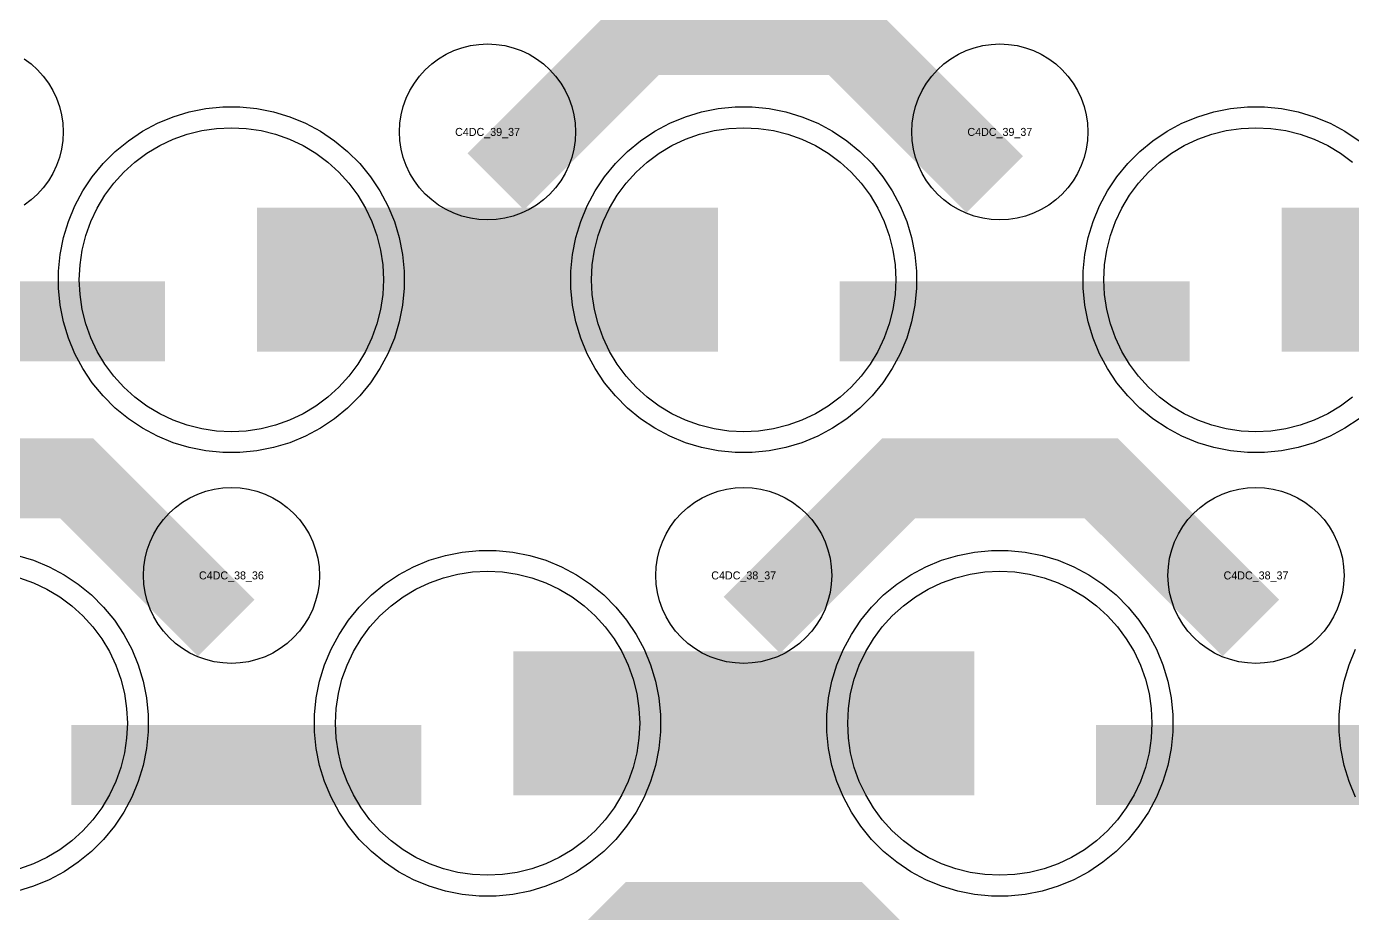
# Model space of a CAD drawing. Extents: x -11880 to 11880, y -14992 to 14992.
# Drawn here: x -304 to 110.1, y -9633.6 to -9356.4 of the extents above; entities that cross this region are included whole.
import ezdxf
from ezdxf.enums import TextEntityAlignment as Align

# ---------------------------------------------------------------- set-up
doc = ezdxf.new("R2010")
doc.units = 0
doc.header["$MEASUREMENT"] = 0
for name, color, linetype in [('GDS_775_DT_237', 138, 'CONTINUOUS'), ('RDL1_FS', 34, 'CONTINUOUS'), ('RDL_BS', 160, 'CONTINUOUS')]:
    doc.layers.add(name, color=color, linetype=linetype)

msp = doc.modelspace()

# ---------------------------------------------------------------- linework, layer by layer
at = {"layer": 'RDL1_FS'}
for points in [[(-240, -9483.074), (-244.657, -9482.845), (-249.268, -9482.161), (-253.791, -9481.029), (-258.181, -9479.457), (-262.395, -9477.465), (-266.395, -9475.067), (-270.14, -9472.289), (-273.594, -9469.159), (-276.724, -9465.705), (-279.502, -9461.96), (-281.9, -9457.96), (-283.892, -9453.746), (-285.464, -9449.356), (-286.596, -9444.833), (-287.28, -9440.222), (-287.509, -9435.565), (-287.28, -9430.908), (-286.596, -9426.297), (-285.464, -9421.774), (-283.892, -9417.384), (-281.9, -9413.17), (-279.502, -9409.17), (-276.724, -9405.425), (-273.594, -9401.971), (-270.14, -9398.841), (-266.395, -9396.063), (-262.395, -9393.665), (-258.181, -9391.673), (-253.791, -9390.101), (-249.268, -9388.969), (-244.657, -9388.285), (-240, -9388.056), (-235.343, -9388.285), (-230.732, -9388.969), (-226.209, -9390.101), (-221.819, -9391.673), (-217.605, -9393.665), (-213.605, -9396.063), (-209.86, -9398.841), (-206.406, -9401.971), (-203.276, -9405.425), (-200.498, -9409.17), (-198.1, -9413.17), (-196.108, -9417.384), (-194.536, -9421.774), (-193.404, -9426.297), (-192.72, -9430.908), (-192.491, -9435.565), (-192.72, -9440.222), (-193.404, -9444.833), (-194.536, -9449.356), (-196.108, -9453.746), (-198.1, -9457.96), (-200.498, -9461.96), (-203.276, -9465.705), (-206.406, -9469.159), (-209.86, -9472.289), (-213.605, -9475.067), (-217.605, -9477.465), (-221.819, -9479.457), (-226.209, -9481.029), (-230.732, -9482.161), (-235.343, -9482.845)], [(-80, -9483.074), (-84.657, -9482.845), (-89.268, -9482.161), (-93.791, -9481.029), (-98.181, -9479.457), (-102.395, -9477.465), (-106.395, -9475.067), (-110.14, -9472.289), (-113.594, -9469.159), (-116.724, -9465.705), (-119.502, -9461.96), (-121.9, -9457.96), (-123.892, -9453.746), (-125.464, -9449.356), (-126.596, -9444.833), (-127.28, -9440.222), (-127.509, -9435.565), (-127.28, -9430.908), (-126.596, -9426.297), (-125.464, -9421.774), (-123.892, -9417.384), (-121.9, -9413.17), (-119.502, -9409.17), (-116.724, -9405.425), (-113.594, -9401.971), (-110.14, -9398.841), (-106.395, -9396.063), (-102.395, -9393.665), (-98.181, -9391.673), (-93.791, -9390.101), (-89.268, -9388.969), (-84.657, -9388.285), (-80, -9388.056), (-75.343, -9388.285), (-70.732, -9388.969), (-66.209, -9390.101), (-61.819, -9391.673), (-57.605, -9393.665), (-53.605, -9396.063), (-49.86, -9398.841), (-46.406, -9401.971), (-43.276, -9405.425), (-40.498, -9409.17), (-38.1, -9413.17), (-36.108, -9417.384), (-34.536, -9421.774), (-33.404, -9426.297), (-32.72, -9430.908), (-32.491, -9435.565), (-32.72, -9440.222), (-33.404, -9444.833), (-34.536, -9449.356), (-36.108, -9453.746), (-38.1, -9457.96), (-40.498, -9461.96), (-43.276, -9465.705), (-46.406, -9469.159), (-49.86, -9472.289), (-53.605, -9475.067), (-57.605, -9477.465), (-61.819, -9479.457), (-66.209, -9481.029), (-70.732, -9482.161), (-75.343, -9482.845)]]:
    msp.add_lwpolyline(points, close=True, dxfattribs=at)
msp.add_lwpolyline([(110.14, -9472.289), (106.395, -9475.067), (102.395, -9477.465), (98.181, -9479.457), (93.791, -9481.029), (89.268, -9482.161), (84.657, -9482.845), (80, -9483.074), (75.343, -9482.845), (70.732, -9482.161), (66.209, -9481.029), (61.819, -9479.457), (57.605, -9477.465), (53.605, -9475.067), (49.86, -9472.289), (46.406, -9469.159), (43.276, -9465.705), (40.498, -9461.96), (38.1, -9457.96), (36.108, -9453.746), (34.536, -9449.356), (33.404, -9444.833), (32.72, -9440.222), (32.491, -9435.565), (32.72, -9430.908), (33.404, -9426.297), (34.536, -9421.774), (36.108, -9417.384), (38.1, -9413.17), (40.498, -9409.17), (43.276, -9405.425), (46.406, -9401.971), (49.86, -9398.841), (53.605, -9396.063), (57.605, -9393.665), (61.819, -9391.673), (66.209, -9390.101), (70.732, -9388.969), (75.343, -9388.285), (80, -9388.056), (84.657, -9388.285), (89.268, -9388.969), (93.791, -9390.101), (98.181, -9391.673), (102.395, -9393.665), (106.395, -9396.063), (110.14, -9398.841)], dxfattribs=at)
for points in [[(-231.998, -9435.565, 45, 45, 0), (-159.998, -9435.565, 45, 45, 0)], [(-159.998, -9435.565, 45, 45, 0), (-87.998, -9435.565, 45, 45, 0)], [(88.002, -9435.565, 45, 45, 0), (160.002, -9435.565, 45, 45, 0)]]:
    msp.add_lwpolyline(points, format="xyseb", dxfattribs=at)
at = {"layer": 'RDL1_FS', "color": 241, "true_color": 0xf7abae}
msp.add_lwpolyline([(-306.209, -9528.666), (-301.819, -9530.238), (-297.605, -9532.23), (-293.605, -9534.628), (-289.86, -9537.406), (-286.406, -9540.536), (-283.276, -9543.99), (-280.498, -9547.735), (-278.1, -9551.735), (-276.108, -9555.949), (-274.536, -9560.339), (-273.404, -9564.862), (-272.72, -9569.473), (-272.491, -9574.13), (-272.72, -9578.787), (-273.404, -9583.398), (-274.536, -9587.921), (-276.108, -9592.311), (-278.1, -9596.525), (-280.498, -9600.525), (-283.276, -9604.27), (-286.406, -9607.724), (-289.86, -9610.854), (-293.605, -9613.632), (-297.605, -9616.03), (-301.819, -9618.022), (-306.209, -9619.594)], dxfattribs=at)
for points in [[(-160, -9621.639), (-164.657, -9621.41), (-169.268, -9620.726), (-173.791, -9619.594), (-178.181, -9618.022), (-182.395, -9616.03), (-186.395, -9613.632), (-190.14, -9610.854), (-193.594, -9607.724), (-196.724, -9604.27), (-199.502, -9600.525), (-201.9, -9596.525), (-203.892, -9592.311), (-205.464, -9587.921), (-206.596, -9583.398), (-207.28, -9578.787), (-207.509, -9574.13), (-207.28, -9569.473), (-206.596, -9564.862), (-205.464, -9560.339), (-203.892, -9555.949), (-201.9, -9551.735), (-199.502, -9547.735), (-196.724, -9543.99), (-193.594, -9540.536), (-190.14, -9537.406), (-186.395, -9534.628), (-182.395, -9532.23), (-178.181, -9530.238), (-173.791, -9528.666), (-169.268, -9527.534), (-164.657, -9526.85), (-160, -9526.621), (-155.343, -9526.85), (-150.732, -9527.534), (-146.209, -9528.666), (-141.819, -9530.238), (-137.605, -9532.23), (-133.605, -9534.628), (-129.86, -9537.406), (-126.406, -9540.536), (-123.276, -9543.99), (-120.498, -9547.735), (-118.1, -9551.735), (-116.108, -9555.949), (-114.536, -9560.339), (-113.404, -9564.862), (-112.72, -9569.473), (-112.491, -9574.13), (-112.72, -9578.787), (-113.404, -9583.398), (-114.536, -9587.921), (-116.108, -9592.311), (-118.1, -9596.525), (-120.498, -9600.525), (-123.276, -9604.27), (-126.406, -9607.724), (-129.86, -9610.854), (-133.605, -9613.632), (-137.605, -9616.03), (-141.819, -9618.022), (-146.209, -9619.594), (-150.732, -9620.726), (-155.343, -9621.41)], [(0, -9621.639), (-4.657, -9621.41), (-9.268, -9620.726), (-13.791, -9619.594), (-18.181, -9618.022), (-22.395, -9616.03), (-26.395, -9613.632), (-30.14, -9610.854), (-33.594, -9607.724), (-36.724, -9604.27), (-39.502, -9600.525), (-41.9, -9596.525), (-43.892, -9592.311), (-45.464, -9587.921), (-46.596, -9583.398), (-47.28, -9578.787), (-47.509, -9574.13), (-47.28, -9569.473), (-46.596, -9564.862), (-45.464, -9560.339), (-43.892, -9555.949), (-41.9, -9551.735), (-39.502, -9547.735), (-36.724, -9543.99), (-33.594, -9540.536), (-30.14, -9537.406), (-26.395, -9534.628), (-22.395, -9532.23), (-18.181, -9530.238), (-13.791, -9528.666), (-9.268, -9527.534), (-4.657, -9526.85), (0, -9526.621), (4.657, -9526.85), (9.268, -9527.534), (13.791, -9528.666), (18.181, -9530.238), (22.395, -9532.23), (26.395, -9534.628), (30.14, -9537.406), (33.594, -9540.536), (36.724, -9543.99), (39.502, -9547.735), (41.9, -9551.735), (43.892, -9555.949), (45.464, -9560.339), (46.596, -9564.862), (47.28, -9569.473), (47.509, -9574.13), (47.28, -9578.787), (46.596, -9583.398), (45.464, -9587.921), (43.892, -9592.311), (41.9, -9596.525), (39.502, -9600.525), (36.724, -9604.27), (33.594, -9607.724), (30.14, -9610.854), (26.395, -9613.632), (22.395, -9616.03), (18.181, -9618.022), (13.791, -9619.594), (9.268, -9620.726), (4.657, -9621.41)]]:
    msp.add_lwpolyline(points, close=True, dxfattribs=at)
for points in [[(-151.998, -9574.13, 45, 45, 0), (-79.998, -9574.13, 45, 45, 0)], [(-79.998, -9574.13, 45, 45, 0), (-7.998, -9574.13, 45, 45, 0)]]:
    msp.add_lwpolyline(points, format="xyseb", dxfattribs=at)
at = {"layer": 'RDL_BS'}
for points in [[(-157.438, -9404.879, 25, 25, 0), (-111.623, -9359.064, 25, 25, 0), (-78.07, -9359.064, 25, 25, 0)], [(-1.599, -9405.778, 25, 25, 0), (-48.313, -9359.064, 25, 25, 0), (-78.071, -9359.064, 25, 25, 0)], [(-369.984, -9448.578, 25, 25, 0), (-260.719, -9448.578, 25, 25, 0)], [(-49.984, -9448.578, 25, 25, 0), (59.281, -9448.578, 25, 25, 0)], [(-241.599, -9544.343, 25, 25, 0), (-288.313, -9497.629, 25, 25, 0), (-318.071, -9497.629, 25, 25, 0)], [(-77.438, -9543.444, 25, 25, 0), (-31.623, -9497.629, 25, 25, 0), (1.93, -9497.629, 25, 25, 0)], [(78.401, -9544.343, 25, 25, 0), (31.687, -9497.629, 25, 25, 0), (1.929, -9497.629, 25, 25, 0)], [(-157.438, -9682.009, 25, 25, 0), (-111.623, -9636.194, 25, 25, 0), (-78.07, -9636.194, 25, 25, 0)], [(-1.599, -9682.908, 25, 25, 0), (-48.313, -9636.194, 25, 25, 0), (-78.071, -9636.194, 25, 25, 0)]]:
    msp.add_lwpolyline(points, format="xyseb", dxfattribs=at)
for points in [[(-160, -9416.871), (-162.693, -9416.739), (-165.365, -9416.343), (-167.984, -9415.686), (-170.519, -9414.779), (-172.956, -9413.627), (-175.28, -9412.234), (-177.443, -9410.631), (-179.442, -9408.819), (-181.254, -9406.82), (-182.857, -9404.657), (-184.25, -9402.333), (-185.402, -9399.896), (-186.309, -9397.361), (-186.966, -9394.742), (-187.362, -9392.07), (-187.494, -9389.377), (-187.362, -9386.684), (-186.966, -9384.012), (-186.309, -9381.393), (-185.402, -9378.858), (-184.25, -9376.421), (-182.857, -9374.097), (-181.254, -9371.934), (-179.442, -9369.935), (-177.443, -9368.123), (-175.28, -9366.52), (-172.956, -9365.127), (-170.519, -9363.975), (-167.984, -9363.068), (-165.365, -9362.411), (-162.693, -9362.015), (-160, -9361.883), (-157.307, -9362.015), (-154.635, -9362.411), (-152.016, -9363.068), (-149.481, -9363.975), (-147.044, -9365.127), (-144.72, -9366.52), (-142.557, -9368.123), (-140.558, -9369.935), (-138.746, -9371.934), (-137.143, -9374.097), (-135.75, -9376.421), (-134.598, -9378.858), (-133.691, -9381.393), (-133.034, -9384.012), (-132.638, -9386.684), (-132.506, -9389.377), (-132.638, -9392.07), (-133.034, -9394.742), (-133.691, -9397.361), (-134.598, -9399.896), (-135.75, -9402.333), (-137.143, -9404.657), (-138.746, -9406.82), (-140.558, -9408.819), (-142.557, -9410.631), (-144.72, -9412.234), (-147.044, -9413.627), (-149.481, -9414.779), (-152.016, -9415.686), (-154.635, -9416.343), (-157.307, -9416.739)], [(0, -9416.871), (-2.693, -9416.739), (-5.365, -9416.343), (-7.984, -9415.686), (-10.519, -9414.779), (-12.956, -9413.627), (-15.28, -9412.234), (-17.443, -9410.631), (-19.442, -9408.819), (-21.254, -9406.82), (-22.857, -9404.657), (-24.25, -9402.333), (-25.402, -9399.896), (-26.309, -9397.361), (-26.966, -9394.742), (-27.362, -9392.07), (-27.494, -9389.377), (-27.362, -9386.684), (-26.966, -9384.012), (-26.309, -9381.393), (-25.402, -9378.858), (-24.25, -9376.421), (-22.857, -9374.097), (-21.254, -9371.934), (-19.442, -9369.935), (-17.443, -9368.123), (-15.28, -9366.52), (-12.956, -9365.127), (-10.519, -9363.975), (-7.984, -9363.068), (-5.365, -9362.411), (-2.693, -9362.015), (0, -9361.883), (2.693, -9362.015), (5.365, -9362.411), (7.984, -9363.068), (10.519, -9363.975), (12.956, -9365.127), (15.28, -9366.52), (17.443, -9368.123), (19.442, -9369.935), (21.254, -9371.934), (22.857, -9374.097), (24.25, -9376.421), (25.402, -9378.858), (26.309, -9381.393), (26.966, -9384.012), (27.362, -9386.684), (27.494, -9389.377), (27.362, -9392.07), (26.966, -9394.742), (26.309, -9397.361), (25.402, -9399.896), (24.25, -9402.333), (22.857, -9404.657), (21.254, -9406.82), (19.442, -9408.819), (17.443, -9410.631), (15.28, -9412.234), (12.956, -9413.627), (10.519, -9414.779), (7.984, -9415.686), (5.365, -9416.343), (2.693, -9416.739)], [(-242.644, -9489.565), (-247.938, -9489.048), (-253.165, -9488.002), (-258.205, -9486.471), (-263.115, -9484.44), (-267.777, -9481.948), (-272.191, -9479.001), (-276.292, -9475.639), (-280.074, -9471.857), (-283.436, -9467.756), (-286.383, -9463.342), (-288.875, -9458.68), (-290.906, -9453.77), (-292.437, -9448.73), (-293.483, -9443.503), (-294, -9438.209), (-294, -9432.921), (-293.483, -9427.627), (-292.437, -9422.4), (-290.906, -9417.36), (-288.875, -9412.45), (-286.383, -9407.788), (-283.436, -9403.374), (-280.074, -9399.273), (-276.292, -9395.491), (-272.191, -9392.129), (-267.777, -9389.182), (-263.115, -9386.69), (-258.205, -9384.659), (-253.165, -9383.128), (-247.938, -9382.082), (-242.644, -9381.565), (-237.356, -9381.565), (-232.062, -9382.082), (-226.835, -9383.128), (-221.795, -9384.659), (-216.885, -9386.69), (-212.223, -9389.182), (-207.809, -9392.129), (-203.708, -9395.491), (-199.926, -9399.273), (-196.564, -9403.374), (-193.617, -9407.788), (-191.125, -9412.45), (-189.094, -9417.36), (-187.563, -9422.4), (-186.517, -9427.627), (-186, -9432.921), (-186, -9438.209), (-186.517, -9443.503), (-187.563, -9448.73), (-189.094, -9453.77), (-191.125, -9458.68), (-193.617, -9463.342), (-196.564, -9467.756), (-199.926, -9471.857), (-203.708, -9475.639), (-207.809, -9479.001), (-212.223, -9481.948), (-216.885, -9484.44), (-221.795, -9486.471), (-226.835, -9488.002), (-232.062, -9489.048), (-237.356, -9489.565)], [(-82.644, -9489.565), (-87.938, -9489.048), (-93.165, -9488.002), (-98.205, -9486.471), (-103.115, -9484.44), (-107.777, -9481.948), (-112.191, -9479.001), (-116.292, -9475.639), (-120.074, -9471.857), (-123.436, -9467.756), (-126.383, -9463.342), (-128.875, -9458.68), (-130.906, -9453.77), (-132.437, -9448.73), (-133.483, -9443.503), (-134, -9438.209), (-134, -9432.921), (-133.483, -9427.627), (-132.437, -9422.4), (-130.906, -9417.36), (-128.875, -9412.45), (-126.383, -9407.788), (-123.436, -9403.374), (-120.074, -9399.273), (-116.292, -9395.491), (-112.191, -9392.129), (-107.777, -9389.182), (-103.115, -9386.69), (-98.205, -9384.659), (-93.165, -9383.128), (-87.938, -9382.082), (-82.644, -9381.565), (-77.356, -9381.565), (-72.062, -9382.082), (-66.835, -9383.128), (-61.795, -9384.659), (-56.885, -9386.69), (-52.223, -9389.182), (-47.809, -9392.129), (-43.708, -9395.491), (-39.926, -9399.273), (-36.564, -9403.374), (-33.617, -9407.788), (-31.125, -9412.45), (-29.094, -9417.36), (-27.563, -9422.4), (-26.517, -9427.627), (-26, -9432.921), (-26, -9438.209), (-26.517, -9443.503), (-27.563, -9448.73), (-29.094, -9453.77), (-31.125, -9458.68), (-33.617, -9463.342), (-36.564, -9467.756), (-39.926, -9471.857), (-43.708, -9475.639), (-47.809, -9479.001), (-52.223, -9481.948), (-56.885, -9484.44), (-61.795, -9486.471), (-66.835, -9488.002), (-72.062, -9489.048), (-77.356, -9489.565)], [(-240, -9555.436), (-242.693, -9555.304), (-245.365, -9554.908), (-247.984, -9554.251), (-250.519, -9553.344), (-252.956, -9552.192), (-255.28, -9550.799), (-257.443, -9549.196), (-259.442, -9547.384), (-261.254, -9545.385), (-262.857, -9543.222), (-264.25, -9540.898), (-265.402, -9538.461), (-266.309, -9535.926), (-266.966, -9533.307), (-267.362, -9530.635), (-267.494, -9527.942), (-267.362, -9525.249), (-266.966, -9522.577), (-266.309, -9519.958), (-265.402, -9517.423), (-264.25, -9514.986), (-262.857, -9512.662), (-261.254, -9510.499), (-259.442, -9508.5), (-257.443, -9506.688), (-255.28, -9505.085), (-252.956, -9503.692), (-250.519, -9502.54), (-247.984, -9501.633), (-245.365, -9500.976), (-242.693, -9500.58), (-240, -9500.448), (-237.307, -9500.58), (-234.635, -9500.976), (-232.016, -9501.633), (-229.481, -9502.54), (-227.044, -9503.692), (-224.72, -9505.085), (-222.557, -9506.688), (-220.558, -9508.5), (-218.746, -9510.499), (-217.143, -9512.662), (-215.75, -9514.986), (-214.598, -9517.423), (-213.691, -9519.958), (-213.034, -9522.577), (-212.638, -9525.249), (-212.506, -9527.942), (-212.638, -9530.635), (-213.034, -9533.307), (-213.691, -9535.926), (-214.598, -9538.461), (-215.75, -9540.898), (-217.143, -9543.222), (-218.746, -9545.385), (-220.558, -9547.384), (-222.557, -9549.196), (-224.72, -9550.799), (-227.044, -9552.192), (-229.481, -9553.344), (-232.016, -9554.251), (-234.635, -9554.908), (-237.307, -9555.304)], [(-80, -9555.436), (-82.693, -9555.304), (-85.365, -9554.908), (-87.984, -9554.251), (-90.519, -9553.344), (-92.956, -9552.192), (-95.28, -9550.799), (-97.443, -9549.196), (-99.442, -9547.384), (-101.254, -9545.385), (-102.857, -9543.222), (-104.25, -9540.898), (-105.402, -9538.461), (-106.309, -9535.926), (-106.966, -9533.307), (-107.362, -9530.635), (-107.494, -9527.942), (-107.362, -9525.249), (-106.966, -9522.577), (-106.309, -9519.958), (-105.402, -9517.423), (-104.25, -9514.986), (-102.857, -9512.662), (-101.254, -9510.499), (-99.442, -9508.5), (-97.443, -9506.688), (-95.28, -9505.085), (-92.956, -9503.692), (-90.519, -9502.54), (-87.984, -9501.633), (-85.365, -9500.976), (-82.693, -9500.58), (-80, -9500.448), (-77.307, -9500.58), (-74.635, -9500.976), (-72.016, -9501.633), (-69.481, -9502.54), (-67.044, -9503.692), (-64.72, -9505.085), (-62.557, -9506.688), (-60.558, -9508.5), (-58.746, -9510.499), (-57.143, -9512.662), (-55.75, -9514.986), (-54.598, -9517.423), (-53.691, -9519.958), (-53.034, -9522.577), (-52.638, -9525.249), (-52.506, -9527.942), (-52.638, -9530.635), (-53.034, -9533.307), (-53.691, -9535.926), (-54.598, -9538.461), (-55.75, -9540.898), (-57.143, -9543.222), (-58.746, -9545.385), (-60.558, -9547.384), (-62.557, -9549.196), (-64.72, -9550.799), (-67.044, -9552.192), (-69.481, -9553.344), (-72.016, -9554.251), (-74.635, -9554.908), (-77.307, -9555.304)], [(80, -9555.436), (77.307, -9555.304), (74.635, -9554.908), (72.016, -9554.251), (69.481, -9553.344), (67.044, -9552.192), (64.72, -9550.799), (62.557, -9549.196), (60.558, -9547.384), (58.746, -9545.385), (57.143, -9543.222), (55.75, -9540.898), (54.598, -9538.461), (53.691, -9535.926), (53.034, -9533.307), (52.638, -9530.635), (52.506, -9527.942), (52.638, -9525.249), (53.034, -9522.577), (53.691, -9519.958), (54.598, -9517.423), (55.75, -9514.986), (57.143, -9512.662), (58.746, -9510.499), (60.558, -9508.5), (62.557, -9506.688), (64.72, -9505.085), (67.044, -9503.692), (69.481, -9502.54), (72.016, -9501.633), (74.635, -9500.976), (77.307, -9500.58), (80, -9500.448), (82.693, -9500.58), (85.365, -9500.976), (87.984, -9501.633), (90.519, -9502.54), (92.956, -9503.692), (95.28, -9505.085), (97.443, -9506.688), (99.442, -9508.5), (101.254, -9510.499), (102.857, -9512.662), (104.25, -9514.986), (105.402, -9517.423), (106.309, -9519.958), (106.966, -9522.577), (107.362, -9525.249), (107.494, -9527.942), (107.362, -9530.635), (106.966, -9533.307), (106.309, -9535.926), (105.402, -9538.461), (104.25, -9540.898), (102.857, -9543.222), (101.254, -9545.385), (99.442, -9547.384), (97.443, -9549.196), (95.28, -9550.799), (92.956, -9552.192), (90.519, -9553.344), (87.984, -9554.251), (85.365, -9554.908), (82.693, -9555.304)]]:
    msp.add_lwpolyline(points, close=True, dxfattribs=at)
for points in [[(-304.72, -9366.52), (-302.557, -9368.123), (-300.558, -9369.935), (-298.746, -9371.934), (-297.143, -9374.097), (-295.75, -9376.421), (-294.598, -9378.858), (-293.691, -9381.393), (-293.034, -9384.012), (-292.638, -9386.684), (-292.506, -9389.377), (-292.638, -9392.07), (-293.034, -9394.742), (-293.691, -9397.361), (-294.598, -9399.896), (-295.75, -9402.333), (-297.143, -9404.657), (-298.746, -9406.82), (-300.558, -9408.819), (-302.557, -9410.631), (-304.72, -9412.234)], [(112.191, -9479.001), (107.777, -9481.948), (103.115, -9484.44), (98.205, -9486.471), (93.165, -9488.002), (87.938, -9489.048), (82.644, -9489.565), (77.356, -9489.565), (72.062, -9489.048), (66.835, -9488.002), (61.795, -9486.471), (56.885, -9484.44), (52.223, -9481.948), (47.809, -9479.001), (43.708, -9475.639), (39.926, -9471.857), (36.564, -9467.756), (33.617, -9463.342), (31.125, -9458.68), (29.094, -9453.77), (27.563, -9448.73), (26.517, -9443.503), (26, -9438.209), (26, -9432.921), (26.517, -9427.627), (27.563, -9422.4), (29.094, -9417.36), (31.125, -9412.45), (33.617, -9407.788), (36.564, -9403.374), (39.926, -9399.273), (43.708, -9395.491), (47.809, -9392.129), (52.223, -9389.182), (56.885, -9386.69), (61.795, -9384.659), (66.835, -9383.128), (72.062, -9382.082), (77.356, -9381.565), (82.644, -9381.565), (87.938, -9382.082), (93.165, -9383.128), (98.205, -9384.659), (103.115, -9386.69), (107.777, -9389.182), (112.191, -9392.129)]]:
    msp.add_lwpolyline(points, dxfattribs=at)
at = {"layer": 'RDL_BS', "color": 241, "true_color": 0xf7abae}
for points in [[(-162.644, -9628.13), (-167.938, -9627.613), (-173.165, -9626.567), (-178.205, -9625.036), (-183.115, -9623.005), (-187.777, -9620.513), (-192.191, -9617.566), (-196.292, -9614.204), (-200.074, -9610.422), (-203.436, -9606.321), (-206.383, -9601.907), (-208.875, -9597.245), (-210.906, -9592.335), (-212.437, -9587.295), (-213.483, -9582.068), (-214, -9576.774), (-214, -9571.486), (-213.483, -9566.192), (-212.437, -9560.965), (-210.906, -9555.925), (-208.875, -9551.015), (-206.383, -9546.353), (-203.436, -9541.939), (-200.074, -9537.838), (-196.292, -9534.056), (-192.191, -9530.694), (-187.777, -9527.747), (-183.115, -9525.255), (-178.205, -9523.224), (-173.165, -9521.693), (-167.938, -9520.647), (-162.644, -9520.13), (-157.356, -9520.13), (-152.062, -9520.647), (-146.835, -9521.693), (-141.795, -9523.224), (-136.885, -9525.255), (-132.223, -9527.747), (-127.809, -9530.694), (-123.708, -9534.056), (-119.926, -9537.838), (-116.564, -9541.939), (-113.617, -9546.353), (-111.125, -9551.015), (-109.094, -9555.925), (-107.563, -9560.965), (-106.517, -9566.192), (-106, -9571.486), (-106, -9576.774), (-106.517, -9582.068), (-107.563, -9587.295), (-109.094, -9592.335), (-111.125, -9597.245), (-113.617, -9601.907), (-116.564, -9606.321), (-119.926, -9610.422), (-123.708, -9614.204), (-127.809, -9617.566), (-132.223, -9620.513), (-136.885, -9623.005), (-141.795, -9625.036), (-146.835, -9626.567), (-152.062, -9627.613), (-157.356, -9628.13)], [(-2.644, -9628.13), (-7.938, -9627.613), (-13.165, -9626.567), (-18.205, -9625.036), (-23.115, -9623.005), (-27.777, -9620.513), (-32.191, -9617.566), (-36.292, -9614.204), (-40.074, -9610.422), (-43.436, -9606.321), (-46.383, -9601.907), (-48.875, -9597.245), (-50.906, -9592.335), (-52.437, -9587.295), (-53.483, -9582.068), (-54, -9576.774), (-54, -9571.486), (-53.483, -9566.192), (-52.437, -9560.965), (-50.906, -9555.925), (-48.875, -9551.015), (-46.383, -9546.353), (-43.436, -9541.939), (-40.074, -9537.838), (-36.292, -9534.056), (-32.191, -9530.694), (-27.777, -9527.747), (-23.115, -9525.255), (-18.205, -9523.224), (-13.165, -9521.693), (-7.938, -9520.647), (-2.644, -9520.13), (2.644, -9520.13), (7.938, -9520.647), (13.165, -9521.693), (18.205, -9523.224), (23.115, -9525.255), (27.777, -9527.747), (32.191, -9530.694), (36.292, -9534.056), (40.074, -9537.838), (43.436, -9541.939), (46.383, -9546.353), (48.875, -9551.015), (50.906, -9555.925), (52.437, -9560.965), (53.483, -9566.192), (54, -9571.486), (54, -9576.774), (53.483, -9582.068), (52.437, -9587.295), (50.906, -9592.335), (48.875, -9597.245), (46.383, -9601.907), (43.436, -9606.321), (40.074, -9610.422), (36.292, -9614.204), (32.191, -9617.566), (27.777, -9620.513), (23.115, -9623.005), (18.205, -9625.036), (13.165, -9626.567), (7.938, -9627.613), (2.644, -9628.13)]]:
    msp.add_lwpolyline(points, close=True, dxfattribs=at)
for points in [[(-306.835, -9521.693), (-301.795, -9523.224), (-296.885, -9525.255), (-292.223, -9527.747), (-287.809, -9530.694), (-283.708, -9534.056), (-279.926, -9537.838), (-276.564, -9541.939), (-273.617, -9546.353), (-271.125, -9551.015), (-269.094, -9555.925), (-267.563, -9560.965), (-266.517, -9566.192), (-266, -9571.486), (-266, -9576.774), (-266.517, -9582.068), (-267.563, -9587.295), (-269.094, -9592.335), (-271.125, -9597.245), (-273.617, -9601.907), (-276.564, -9606.321), (-279.926, -9610.422), (-283.708, -9614.204), (-287.809, -9617.566), (-292.223, -9620.513), (-296.885, -9623.005), (-301.795, -9625.036), (-306.835, -9626.567)], [(111.125, -9597.245), (109.094, -9592.335), (107.563, -9587.295), (106.517, -9582.068), (106, -9576.774), (106, -9571.486), (106.517, -9566.192), (107.563, -9560.965), (109.094, -9555.925), (111.125, -9551.015)]]:
    msp.add_lwpolyline(points, dxfattribs=at)
for points in [[(-289.984, -9587.143, 25, 25, 0), (-180.719, -9587.143, 25, 25, 0)], [(30.016, -9587.143, 25, 25, 0), (139.281, -9587.143, 25, 25, 0)]]:
    msp.add_lwpolyline(points, format="xyseb", dxfattribs=at)

# ---------------------------------------------------------------- texts
at = {"layer": 'GDS_775_DT_237'}
for s, p in [('C4DC_39_37', (-160, -9389.377)), ('C4DC_39_37', (-160, -9389.377)), ('C4DC_39_37', (0, -9389.377)), ('C4DC_39_37', (0, -9389.377)), ('C4DC_38_36', (-240, -9527.942)), ('C4DC_38_36', (-240, -9527.942)), ('C4DC_38_37', (-80, -9527.942)), ('C4DC_38_37', (-80, -9527.942)), ('C4DC_38_37', (80, -9527.942)), ('C4DC_38_37', (80, -9527.942))]:
    msp.add_text(s, height=2.5, dxfattribs=at).set_placement(p, align=Align.MIDDLE_CENTER)

doc.saveas('drawing.dxf')
